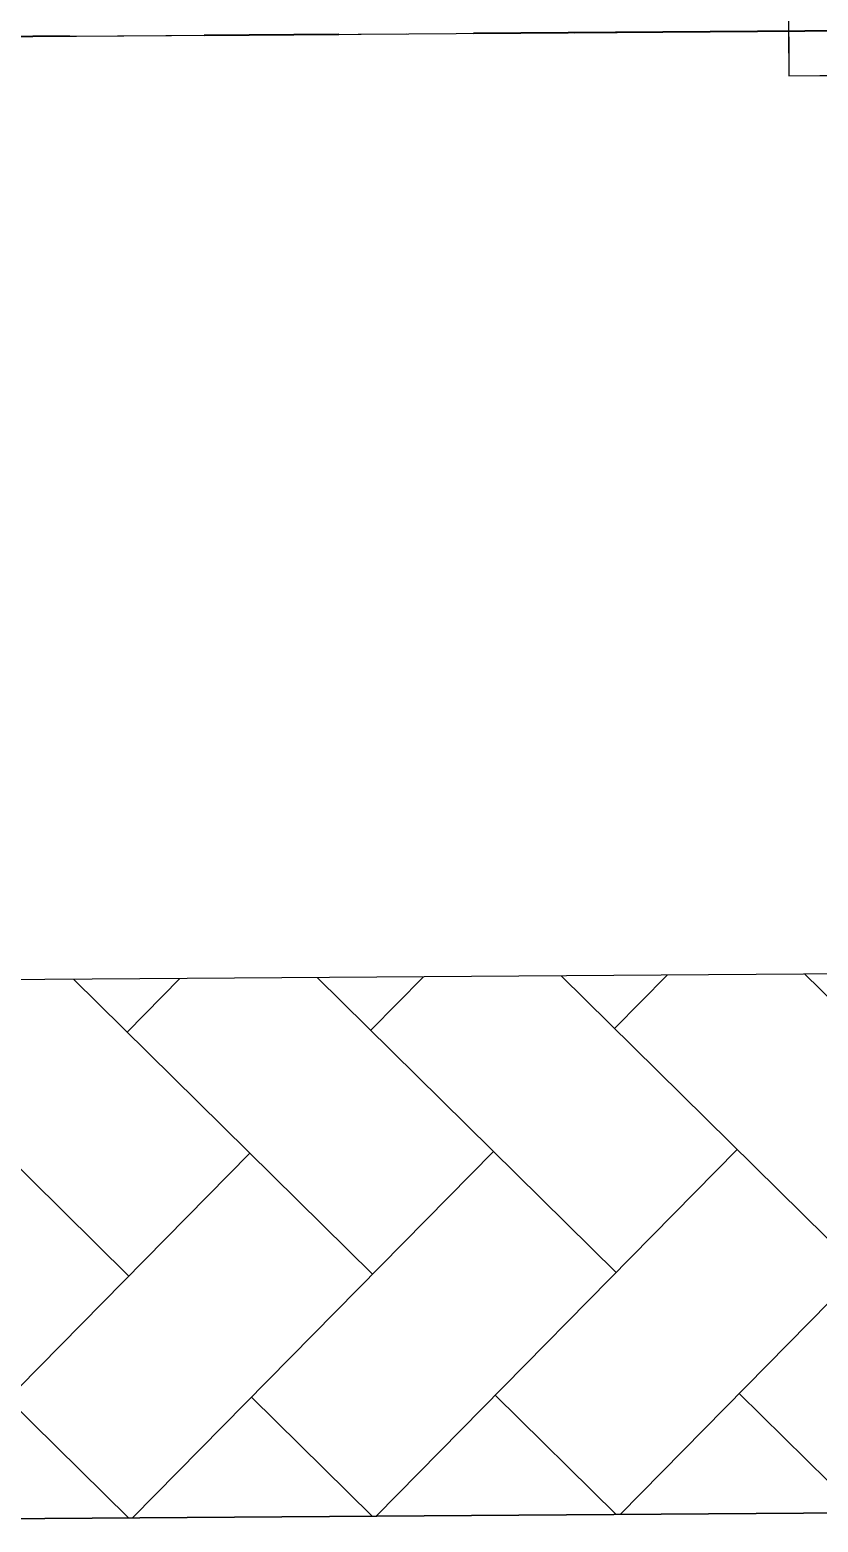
# Model space of a CAD drawing. Header units: feet. Extents: x 919634 to 928945, y 707022 to 708026.
# Drawn here: x 921015.3 to 921021.15, y 707480.95 to 707492.02 of the extents above; entities that cross this region are included whole.
import ezdxf

# ---------------------------------------------------------------- set-up
doc = ezdxf.new("R2010")
doc.units = ezdxf.units.FT
doc.header["$LTSCALE"] = 20
doc.header["$MEASUREMENT"] = 0
doc.linetypes.add('Site Plan$0$HIDDEN2', pattern=[0.1875, 0.125, -0.0625])
doc.linetypes.add('Site Plan$0$PHANTOM2', pattern=[1.25, 0.625, -0.125, 0.125, -0.125, 0.125, -0.125])
for name, color, linetype in [('-u-site-xref', 7, 'Continuous'), ('Site Plan$0$-u-site-bldg_interior', 252, 'Continuous'), ('Site Plan$0$-u-site-fence', 4, 'Site Plan$0$FENCELINE1'), ('Site Plan$0$SP-BLDG-ROOF ABOVE', 4, 'Site Plan$0$HIDDEN2'), ('Site Plan$0$SP-LOT PAVERS', 254, 'Continuous')]:
    doc.layers.add(name, color=color, linetype=linetype)
for name, color, linetype, lineweight in [('Site Plan$0$SP-LOT LINES', 252, 'Site Plan$0$PHANTOM2', 40), ('Site Plan$0$SP-SIDEWALK', 2, 'Continuous', 25), ('SP-BUILDING-FOOTPRINT', 1, 'Continuous', 25)]:
    doc.layers.add(name, color=color, linetype=linetype, lineweight=lineweight)
doc.layers.get('-u-site-xref').off()
doc.linetypes.add('Site Plan$0$FENCELINE1', pattern='A,0.25,-0.1,[133,ltypeshp.shx,S=0.1,R=0,X=-0.1,Y=0],-0.1,1', length=1.45)

# ---------------------------------------------------------------- blocks, each defined once
blk = doc.blocks.new('Site Plan')
at = {"layer": 'Site Plan$0$SP-LOT PAVERS'}
h = blk.add_hatch(dxfattribs=at)
h.set_pattern_fill('AR-HBONE', color=256, scale=0.32, angle=-89.58178215075662)
h.set_pattern_definition([(315.4182178492434, (0, 0), (1.810145136983853, 0.01321298806884015), [3.84, -1.28]), (45.41821784924338, (0.9116790626081567, -0.8984660745381309), (1.810145136983853, 0.01321298806884), [3.84, -1.28])])
h.paths.add_polyline_path([(921008.6064665938, 707489.9292559138), (920988.6070212227, 707489.7863343712), (920988.7427855937, 707470.7822625514), (921008.7029248289, 707470.9296821789), (921008.6314654875, 707480.9292047544), (921028.8810500671, 707481.0739805634), (921028.8048250768, 707491.7403748712), (921023.4715270335, 707491.7021062471), (921023.5191666712, 707485.0357471061), (921008.6421967106, 707484.9294321828)])
at = {"layer": 'Site Plan$0$-u-site-bldg_interior'}
blk.add_line((921008.6314656042, 707480.9292047552, -4.494994332521515e-06), (921025.2742836674, 707481.0481389151, -4.494913558173348e-06), dxfattribs=at)
at = {"layer": 'Site Plan$0$-u-site-bldg_interior', "elevation": -4.494896049000191e-06}
blk.add_lwpolyline([(921020.9304277729, 707492.350588271), (921020.9328098039, 707492.0172634489), (921020.9351918348, 707491.6839386269), (921028.8048185668, 707491.740308301)], dxfattribs=at)
at = {"layer": 'Site Plan$0$-u-site-fence', "ltscale": 0.15, "elevation": -4.494934243949904e-06}
blk.add_lwpolyline([(921014.8544733335, 707502.9718487177), (921014.9375432187, 707491.9721616845), (921020.9327324224, 707492.0150049571)], dxfattribs=at)
at = {"layer": 'Site Plan$0$SP-BLDG-ROOF ABOVE', "elevation": -4.494934243496031e-06}
blk.add_lwpolyline([(921015.5134522811, 707502.9765585219), (921015.5920593048, 707491.9768390367), (921020.9328259389, 707492.0150056254)], dxfattribs=at)
at = {"layer": 'Site Plan$0$SP-LOT LINES', "ltscale": 0.4, "elevation": -4.495091203237379e-06}
blk.add_lwpolyline([(921082.5902858542, 707492.4578847475), (921082.4330718117, 707514.4573230074), (920988.4354719745, 707513.7855902804), (920988.592686017, 707491.7861520207)], close=True, dxfattribs=at)
at = {"layer": 'Site Plan$0$SP-SIDEWALK'}
blk.add_line((921023.5191666712, 707485.0357471061, -4.494921933630859e-06), (921008.6421967107, 707484.9294321829, -4.494994137601766e-06), dxfattribs=at)

msp = doc.modelspace()

# ---------------------------------------------------------------- block references
at = {"layer": '-u-site-xref'}
msp.add_blockref('Site Plan', (0, 0), dxfattribs=at)

# ---------------------------------------------------------------- next in the draw order: linework, layer by layer
at = {"layer": 'SP-BUILDING-FOOTPRINT', "elevation": -4.494696469652872e-06}
msp.add_lwpolyline([(921020.8541092675, 707503.0169817066), (921020.9351918348, 707491.6839386269), (921028.8048255522, 707491.7403083511), (921028.8810505437, 707481.0739138641), (921008.6314654875, 707480.9292047544), (921008.7124550686, 707469.5960867897), (921021.0848359901, 707469.68450323), (921021.1556494451, 707459.0180702499), (921000.9115780996, 707458.8734005428), (921001.0687921395, 707436.8739626189), (921021.3182746177, 707437.0187273786), (921021.3944996052, 707426.352333442), (921009.0221192058, 707426.2638602491), (921009.1031087869, 707414.9307422863), (921029.3525917305, 707415.0754506652), (921029.4286389652, 707404.4090549125), (921021.5592831258, 707404.3529495555), (921021.640272177, 707393.0199057315)], dxfattribs=at)

doc.saveas('drawing.dxf')
